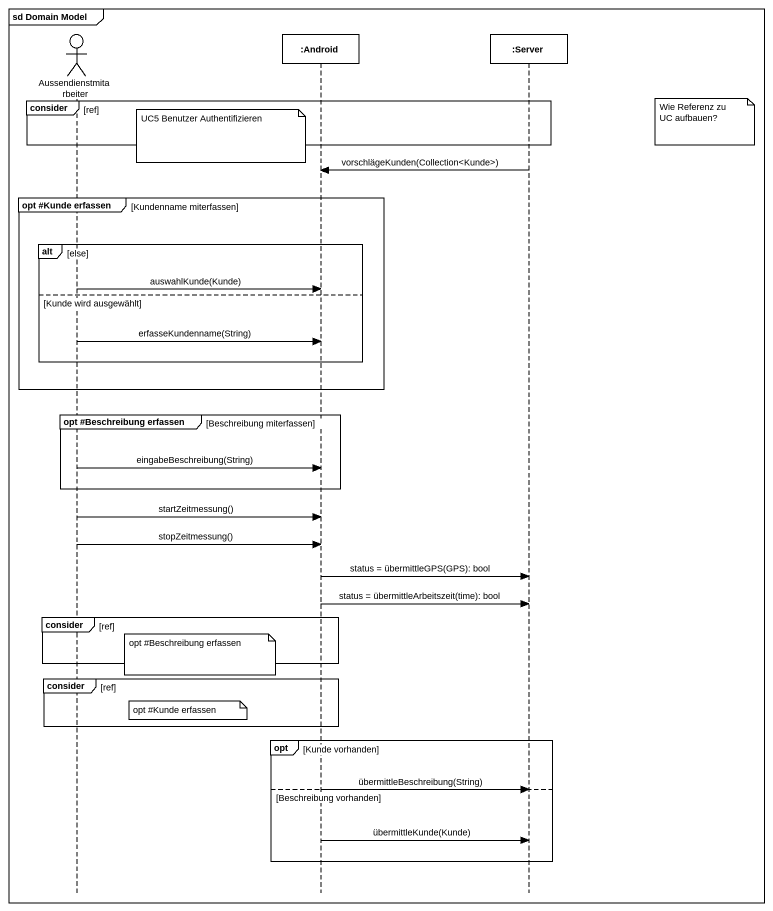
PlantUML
@startuml
mainframe sd Domain Model
hide footbox
actor Aussendienstmitarbeiter
participant ":Android" as Android
participant ":Server" as Server

group consider [ref]
  note right of Server : Wie Referenz zu UC aufbauen?
  note left of Android : UC5 Benutzer Authentifizieren
end
Server -> Android : vorschlägeKunden(Collection<Kunde>)
group opt #Kunde erfassen [Kundenname miterfassen]
  alt else
    Aussendienstmitarbeiter -> Android : auswahlKunde(Kunde)
  else Kunde wird ausgewählt
    Aussendienstmitarbeiter -> Android : erfasseKundenname(String)
  end
end
group opt #Beschreibung erfassen [Beschreibung miterfassen]
  Aussendienstmitarbeiter -> Android : eingabeBeschreibung(String)
end
Aussendienstmitarbeiter -> Android : startZeitmessung()
Aussendienstmitarbeiter -> Android : stopZeitmessung()
Android -> Server : status = übermittleGPS(GPS): bool
Android -> Server : status = übermittleArbeitszeit(time): bool
group consider [ref]
  note left of Android : opt #Beschreibung erfassen
end
group consider [ref]
  note right of Aussendienstmitarbeiter : opt #Kunde erfassen
end
opt Kunde vorhanden
else Beschreibung vorhanden
  Android -> Server : übermittleBeschreibung(String)
  Android -> Server : übermittleKunde(Kunde)
end
@enduml
